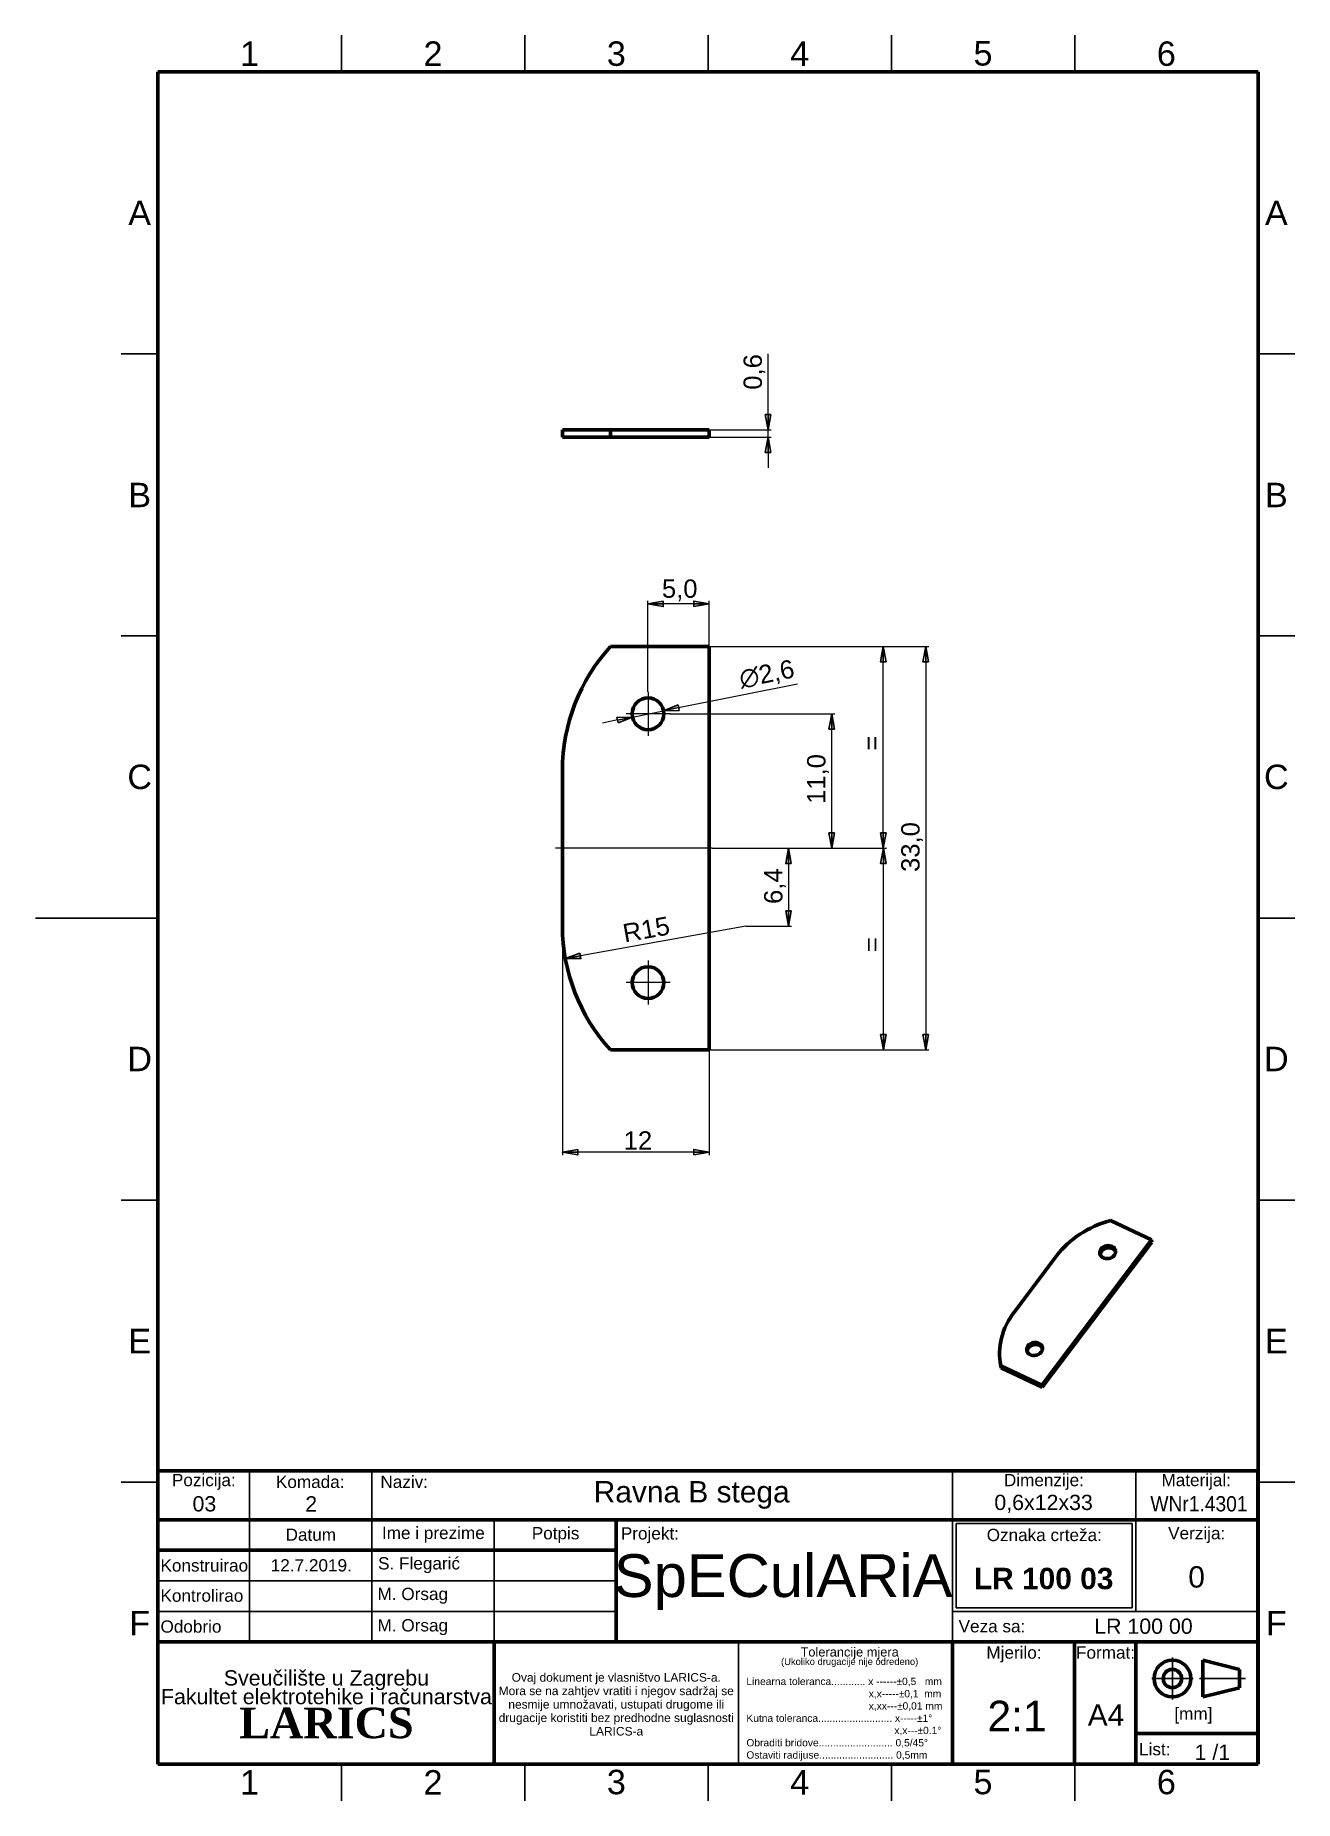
# Model space of a CAD drawing. Header units: millimetres. Extents: x 0 to 103, y 2 to 146.
import ezdxf
from ezdxf.enums import TextEntityAlignment as Align

# ---------------------------------------------------------------- set-up
doc = ezdxf.new("R2010")
doc.units = ezdxf.units.MM
doc.header["$LTSCALE"] = 0.5
doc.linetypes.add('CHAIN', pattern=[0.3543, 0.2362, -0.0295, 0.0591, -0.0295])
for name, color, linetype, lineweight in [('Center Mark(INTECO)', 7, 'CHAIN', 18), ('Centerline(INTECO)', 7, 'CHAIN', 18), ('Dimensions(INTECO)', 7, 'Continuous', 25), ('Sketch Geometry(INTECO)', 7, 'Continuous', 50), ('Symbols(INTECO)', 7, 'Continuous', 18)]:
    doc.layers.add(name, color=color, linetype=linetype, lineweight=lineweight)
doc.layers.add('Visible Edges(INTECO)', color=7, linetype='Continuous', lineweight=50, true_color=0x262659)
doc.styles.add('Current-ISO-INTECO', font='arial.ttf')
doc.styles.add('Current-ISO-INTECODimensionsText', font='arial.ttf')
doc.styles.add('Text Style101', font='arial.ttf')
doc.styles.add('Text Style102', font='arialbd.ttf')
doc.styles.add('Text Style108', font='arial.ttf', dxfattribs={"width": 0.9})
doc.styles.add('Text Style40', font='arial.ttf')
doc.styles.add('Text Style77', font='arial.ttf')
doc.styles.add('Text Style81', font='arial.ttf')
doc.dimstyles.new('ISO - INTECO', dxfattribs={"dimscale": 0.5, "dimtxt": 3, "dimasz": 2.5, "dimexe": 0.5, "dimexo": 0, "dimgap": 0.4, "dimtad": 1, "dimrnd": 1e-08, "dimzin": 0, "dimtxsty": 'Current-ISO-INTECODimensionsText', "dimblk": 'Filled-3', "dimcen": 0.09, "dimdle": 7, "dimclrd": 7, "dimclre": 7, "dimclrt": 7, "dimadec": 1, "dimazin": 0, "dimtfac": 0.666667, "dimtmove": 0, "dimatfit": 3, "dimfxl": 1, "dimtolj": 1, "dimlwd": 15, "dimlwe": 15, "dimarcsym": 0})

# ---------------------------------------------------------------- blocks, each defined once
blk = doc.blocks.new('Borders INTECO Okvir')
at = {"layer": 'Sketch Geometry(INTECO)', "lineweight": 25}
for p, q in [((50, 293), (50, 287)), ((80, 293), (80, 287)), ((110, 293), (110, 287)), ((140, 293), (140, 287)), ((170, 293), (170, 287)), ((14, 240.83), (20, 240.83)), ((206, 240.83), (200, 240.83)), ((14, 194.67), (20, 194.67)), ((206, 194.67), (200, 194.67)), ((17, 148.5), (-0.07, 148.5)), ((14, 148.5), (20, 148.5)), ((206, 148.5), (200, 148.5)), ((14, 102.33), (20, 102.33)), ((206, 102.33), (200, 102.33)), ((14, 56.17), (20, 56.17)), ((206, 56.17), (200, 56.17)), ((50, 4), (50, 10)), ((80, 4), (80, 10)), ((110, 4), (110, 10)), ((140, 4), (140, 10)), ((170, 4), (170, 10))]:
    blk.add_line(p, q, dxfattribs=at)
at = {"layer": 'Sketch Geometry(INTECO)'}
for p, q in [((200, 287), (20, 287)), ((20, 287), (20, 10)), ((200, 10), (200, 287)), ((20, 10), (200, 10))]:
    blk.add_line(p, q, dxfattribs=at)
at = {"layer": 'Symbols(INTECO)', "color": 7, "char_height": 4, "style": 'Current-ISO-INTECO'}
for s, insert, attachment_point in [('\\fArial|b0|i0;\\H4.0000;1', (35, 292), 2), ('\\fArial|b0|i0;\\H4.0000;2', (65, 292), 2), ('\\fArial|b0|i0;\\H4.0000;3', (95, 292), 2), ('\\fArial|b0|i0;\\H4.0000;4', (125, 292), 2), ('\\fArial|b0|i0;\\H4.0000;5', (155, 292.05), 2), ('\\fArial|b0|i0;\\H4.0000;6', (185, 292), 2), ('\\fArial|b0|i0;\\H4.0000;A', (17, 263.92), 5), ('\\fArial|b0|i0;\\H4.0000;A', (203, 263.92), 5), ('\\fArial|b0|i0;\\H4.0000;B', (17, 217.75), 5), ('\\fArial|b0|i0;\\H4.0000;B', (203, 217.75), 5), ('\\fArial|b0|i0;\\H4.0000;C', (17, 171.58), 5), ('\\fArial|b0|i0;\\H4.0000;C', (203, 171.58), 5), ('\\fArial|b0|i0;\\H4.0000;D', (17, 125.42), 5), ('\\fArial|b0|i0;\\H4.0000;D', (203, 125.42), 5), ('\\fArial|b0|i0;\\H4.0000;E', (17, 79.25), 5), ('\\fArial|b0|i0;\\H4.0000;E', (203, 79.25), 5), ('\\fArial|b0|i0;\\H4.0000;F', (17, 33.08), 5), ('\\fArial|b0|i0;\\H4.0000;F', (203, 33.08), 5), ('\\fArial|b0|i0;\\H4.0000;1', (35, 5), 8), ('\\fArial|b0|i0;\\H4.0000;2', (65, 5), 8), ('\\fArial|b0|i0;\\H4.0000;3', (95, 5), 8), ('\\fArial|b0|i0;\\H4.0000;4', (125, 5), 8), ('\\fArial|b0|i0;\\H4.0000;5', (155, 5), 8), ('\\fArial|b0|i0;\\H4.0000;6', (185, 5), 8)]:
    blk.add_mtext(s, dxfattribs=dict(at, insert=insert, attachment_point=attachment_point))
blk = doc.blocks.new('Title Blocks LARICS Radionicka')
at = {"layer": 'Sketch Geometry(INTECO)'}
for p, q in [((9.74, 57.81), (9.74, 67.81)), ((9.74, 67.81), (24.74, 67.81)), ((24.74, 67.81), (44.74, 67.81)), ((44.74, 67.81), (139.74, 67.81)), ((139.74, 67.81), (169.74, 67.81)), ((169.74, 67.81), (189.74, 67.81)), ((189.74, 67.81), (189.74, 59.81)), ((9.74, 59.81), (9.74, 54.81)), ((24.74, 59.81), (9.74, 59.81)), ((44.74, 59.81), (24.74, 59.81)), ((64.74, 59.81), (44.74, 59.81)), ((64.74, 59.81), (84.74, 59.81)), ((84.74, 39.81), (84.74, 59.81)), ((84.74, 59.81), (139.74, 59.81)), ((139.74, 59.81), (189.74, 59.81)), ((189.74, 59.81), (189.74, 39.81)), ((9.74, 54.81), (9.74, 49.81)), ((24.74, 54.81), (9.74, 54.81)), ((44.74, 54.81), (24.74, 54.81)), ((64.74, 54.81), (44.74, 54.81)), ((64.74, 54.81), (84.74, 54.81)), ((9.74, 49.81), (9.74, 44.81)), ((9.74, 44.81), (9.74, 39.81)), ((84.74, 44.81), (84.74, 39.81)), ((64.74, 39.81), (9.74, 39.81)), ((9.74, 39.81), (9.74, 19.81)), ((64.74, 19.81), (64.74, 39.81)), ((139.74, 39.81), (64.74, 39.81)), ((64.74, 39.81), (64.74, 19.81)), ((139.74, 39.81), (84.74, 39.81)), ((139.74, 19.81), (139.74, 39.81)), ((159.74, 39.81), (139.74, 39.81)), ((139.74, 39.81), (139.74, 19.81)), ((189.74, 39.81), (139.74, 39.81)), ((159.74, 19.81), (159.74, 39.81)), ((169.74, 39.81), (159.74, 39.81)), ((159.74, 39.81), (159.74, 19.81)), ((169.74, 19.81), (169.74, 39.81)), ((189.74, 39.81), (169.74, 39.81)), ((169.74, 39.81), (169.74, 19.81)), ((189.74, 19.81), (189.74, 39.81)), ((180.74, 36.81), (180.74, 30.81)), ((180.74, 36.81), (186.74, 35.31)), ((186.74, 35.31), (186.74, 32.31)), ((180.74, 30.81), (186.74, 32.31)), ((169.74, 24.81), (189.74, 24.81)), ((9.74, 19.81), (64.74, 19.81)), ((64.74, 19.81), (139.74, 19.81)), ((139.74, 19.81), (159.74, 19.81)), ((159.74, 19.81), (169.74, 19.81)), ((169.74, 19.81), (189.74, 19.81))]:
    blk.add_line(p, q, dxfattribs=at)
at = {"layer": 'Sketch Geometry(INTECO)', "lineweight": 25}
for p, q in [((24.74, 67.81), (24.74, 57.8)), ((44.74, 67.81), (44.74, 57.8)), ((139.74, 67.81), (139.74, 59.81)), ((169.74, 67.81), (169.74, 59.81)), ((24.74, 59.81), (24.74, 54.81)), ((44.74, 54.81), (44.74, 59.81)), ((64.74, 54.81), (64.74, 59.81)), ((139.74, 59.81), (139.74, 39.81)), ((139.74, 39.81), (139.74, 59.81)), ((169.14, 59.21), (140.34, 59.21)), ((140.34, 59.21), (140.34, 45.41)), ((169.14, 45.41), (169.14, 59.21)), ((169.74, 44.81), (169.74, 59.81)), ((24.74, 54.81), (24.74, 49.81)), ((44.74, 49.81), (44.74, 54.81)), ((64.74, 49.81), (64.74, 54.81)), ((24.74, 49.81), (9.74, 49.81)), ((24.74, 49.81), (24.74, 44.81)), ((44.74, 49.81), (24.74, 49.81)), ((44.74, 44.81), (44.74, 49.81)), ((64.74, 49.81), (44.74, 49.81)), ((64.74, 44.81), (64.74, 49.81)), ((64.74, 49.81), (84.74, 49.81)), ((24.74, 44.81), (9.74, 44.81)), ((44.74, 44.81), (24.74, 44.81)), ((24.74, 44.81), (24.74, 39.81)), ((44.74, 39.81), (44.74, 44.81)), ((64.74, 44.81), (44.74, 44.81)), ((44.74, 44.81), (44.74, 39.81)), ((64.74, 39.81), (64.74, 44.81)), ((64.74, 44.81), (84.74, 44.81)), ((139.74, 44.81), (189.74, 44.81)), ((140.34, 45.41), (169.14, 45.41)), ((104.74, 19.81), (104.74, 39.81))]:
    blk.add_line(p, q, dxfattribs=at)
at = {"layer": 'Sketch Geometry(INTECO)', "linetype": 'Continuous', "lineweight": 25}
for p, q in [((175.74, 30.4), (175.74, 37.25)), ((172.36, 33.81), (179.15, 33.81)), ((180.18, 33.81), (187.72, 33.81))]:
    blk.add_line(p, q, dxfattribs=at)
at = {"layer": 'Sketch Geometry(INTECO)'}
for radius in [3, 1.5]:
    blk.add_circle((175.74, 33.81), radius, dxfattribs=at)
at = {"layer": 'Symbols(INTECO)', "color": 7, "style": 'Current-ISO-INTECO'}
for s, insert, char_height, width, attachment_point in [('Pozicija:', (17.24, 66), 2.007, 15.1495, 5), ('Komada:', (34.65, 66), 2.007, 19.3631, 5), ('Dimenzije:', (154.71, 66), 2.007, 28.4296, 5), ('Materijal:', (179.63, 66), 2.007, 18.4679, 5), ('Datum', (34.75, 57.35), 2.007, 20.0481, 5), ('Ime i prezime', (54.8, 57.35), 2.0066, 20.0481, 5), ('Potpis', (74.8, 57.3), 2.007, 20.1445, 5), ('Projekt:', (85.48, 57.27), 2.007, 16.0912, 4), ('Oznaka crteža:', (154.77, 57.3), 2.0066, 29.9734, 5), ('Verzija:', (179.71, 57.3), 2.007, 19.8632, 5), ('Konstruirao', (10.15, 52.31), 2.0066, 14.8433, 4), ('Kontrolirao', (10.15, 47.37), 2.0066, 14.8433, 4), ('Odobrio', (10.15, 42.31), 2.007, 14.8433, 4), ('Veza sa:', (140.75, 42.36), 2.007, 16.7091, 4), ('Mjerilo:', (149.81, 39.07), 2.007, 19.68, 2), ('Format:', (164.79, 39.07), 2.007, 9.8587, 2), ('[mm]', (176.05, 29.06), 2.007, 6.2278, 1), ('List:', (170.28, 22.23), 2.007, 5.4215, 4)]:
    blk.add_mtext(s, dxfattribs=dict(at, insert=insert, char_height=char_height, width=width, attachment_point=attachment_point))
at = {"layer": 'Symbols(INTECO)', "color": 7, "insert": (50.03, 66), "char_height": 2.007, "attachment_point": 5, "style": 'Current-ISO-INTECO'}
blk.add_mtext('Naziv:', dxfattribs=at)
at = {"layer": 'Symbols(INTECO)', "color": 7, "style": 'Current-ISO-INTECO'}
for s, insert, char_height, width, attachment_point, line_spacing_factor in [('{\\H0.74753x;Tolerancije mjera\\P\\H0.73333x;(Ukoliko drugacije nije odredeno)\\H1.4403x; }', (122.92, 37.31), 2.0066, 44.5938, 5, 0.706078), ('{\\H1.24589x;Sveučilište u Zagrebu\\PFakultet elektrotehike i računarstva\\H1.40478x; \\H0.71186x;\\P\\fGeorgia|b1|i0|c0|p18;\\H2x;LARICS\\H1.21393x; }', (37.3, 29.57), 2.0066, 69.724, 5, 0.733889), ('\\fArial|b0|i0;\\H1.4000;Ovaj dokument je vlasništvo LARICS-a.\\PMora se na zahtjev vratiti i njegov sadržaj se nesmije umnožavati, ustupati drugome ili drugacije koristiti bez predhodne suglasnosti LARICS-a', (84.73, 29.58), 1.4, 40.0328, 5, 0.944221), ('\\fArial|b0|i0;\\H1.2000;Linearna toleranca............ x ------\\fAIGDT|b0|i0;\\H1.2000;`\\fArial|b0|i0;\\H1.2000;0,5   mm\\P                                           x,x-----\\fAIGDT|b0|i0;\\H1.2000;`\\fArial|b0|i0;\\H1.2000;0,1  mm\\P                                           x,xx---\\fAIGDT|b0|i0;\\H1.2000;`\\fArial|b0|i0;\\H1.2000;0,01 mm\\PKutna toleranca.......................... x-----\\fAIGDT|b0|i0;\\H1.2000;`\\fArial|b0|i0;\\H1.2000;1\\fAIGDT|b0|i0;\\H1.2000;~\\P\\fArial|b0|i0;\\H1.2000;                                                    x,x---\\fAIGDT|b0|i0;\\H1.2000;`\\fArial|b0|i0;\\H1.2000;0.1\\fAIGDT|b0|i0;\\H1.2000;~\\P\\fArial|b0|i0;\\H1.2000;Obraditi bridove.......................... 0,5/45\\fAIGDT|b0|i0;\\H1.2000;~\\P\\fArial|b0|i0;\\H1.2000;Ostaviti radijuse.......................... 0,5mm', (106.02, 27.14), 1.2, 32.6482, 4, 1.0033), ('\\fArial|b0|i0;\\H2.5000;1 /1 ', (182.27, 21.73), 2.5, 16.21, 5, 0.708166)]:
    blk.add_mtext(s, dxfattribs=dict(at, insert=insert, char_height=char_height, width=width, attachment_point=attachment_point, line_spacing_factor=line_spacing_factor))
at = {"layer": 'Symbols(INTECO)', "color": 7}
for tag, p, height, style in [('Pozicija_001', (15.39, 61.17), 2.5, 'Text Style77'), ('Komada_001', (33.84, 61.15), 2.5, 'Text Style77'), ('TITLE_001', (81.04, 62.64), 3.5, 'Text Style40'), ('Gabariti_001', (146.6, 61.4), 2.5, 'Text Style77'), ('CREATION_DATE_001', (28.19, 51.34), 2.01, 'Current-ISO-INTECO'), ('AUTHOR_001', (45.75, 51.67), 2.01, 'Current-ISO-INTECO'), ('PROJECT_001', (84.32, 47.16), 7, 'Text Style101'), ('REVISION_NUMBER_001', (178.33, 48.7), 3.5, 'Text Style40'), ('PART_NUMBER_001', (143.25, 48.44), 3.5, 'Text Style102'), ('CHECKED_BY_001', (45.66, 46.66), 2.01, 'Current-ISO-INTECO'), ('ENG_APPROVED_BY_001', (45.66, 41.52), 2.01, 'Current-ISO-INTECO'), ('Veza_sa_001', (162.94, 41.13), 2.5, 'Text Style77'), ('<Mjerilo>_001', (145.47, 25.18), 5, 'Text Style81'), ('Sheet_Size_001', (161.88, 26.08), 3.5, 'Text Style40')]:
    blk.add_attdef(tag, p, '', height=height, dxfattribs=dict(at, style=style))
at = {"layer": 'Symbols(INTECO)', "color": 7, "style": 'Text Style108', "width": 0.9}
blk.add_attdef('MATERIAL_001', (172.13, 61.17), '', height=2.5, dxfattribs=at)
at = {"layer": 'Symbols(INTECO)', "color": 7, "style": 'Current-ISO-INTECO'}
for tag, p in [('CHECKED_DATE', (34.71, 47.3)), ('ENG_APPROVAL_DATE', (34.77, 42.34))]:
    blk.add_attdef(tag, text='', height=2.01, dxfattribs=at).set_placement(p, align=Align.MIDDLE_CENTER)
blk = doc.blocks.new('Filled-3')
at = {"color": 0}
for p, q in [((0, 0), (-1, 0.18)), ((-1, 0.18), (-1, -0.18)), ((-1, 0), (0, 0)), ((-1, -0.18), (0, 0))]:
    blk.add_line(p, q, dxfattribs=at)
at = {"color": 0, "flags": 128}
blk.add_lwpolyline([(-1, -0.18), (0, 0), (-1, 0.18), (-1, -0.18)], dxfattribs=at)
at = {"color": 0}
blk.add_solid([(-1, -0.18), (0, 0), (-1, 0.18), (-1, -0.18)], dxfattribs=at)
blk = doc.blocks.new('*D25')
at = {"layer": 'Defpoints', "color": 0, "linetype": 'Continuous', "transparency": 16777216}
for p in [(51.89, 90.96), (65.12, 90.96), (55.34, 79.96)]:
    blk.add_point(p, dxfattribs=at)
at = {"layer": 'Dimensions(INTECO)', "color": 7, "linetype": 'Continuous', "lineweight": 15, "transparency": 16777216}
for p, q in [((51.89, 90.96), (65.37, 90.96)), ((65.12, 81.21), (65.12, 89.71)), ((55.34, 79.96), (65.37, 79.96))]:
    blk.add_line(p, q, dxfattribs=at)
at = {"layer": 'Dimensions(INTECO)', "color": 7, "linetype": 'Continuous', "lineweight": 15, "transparency": 16777216, "xscale": 1.25, "yscale": 1.25, "zscale": 1.25}
for p, rotation in [((65.12, 90.96), 90), ((65.12, 79.96), 270)]:
    blk.add_blockref('Filled-3', p, dxfattribs=dict(at, rotation=rotation))
at = {"layer": 'Dimensions(INTECO)', "color": 7, "linetype": 'Continuous', "lineweight": 18, "transparency": 16777216, "insert": (63.11, 83.59), "char_height": 1.5, "attachment_point": 1, "rotation": 90, "style": 'Current-ISO-INTECODimensionsText'}
blk.add_mtext('\\A1;11,0', dxfattribs=at)
blk = doc.blocks.new('*D26')
at = {"layer": 'Defpoints', "color": 0, "linetype": 'Continuous', "transparency": 16777216}
for p in [(50.09, 99.96), (55.09, 96.46), (50.09, 92.76)]:
    blk.add_point(p, dxfattribs=at)
at = {"layer": 'Dimensions(INTECO)', "color": 7, "linetype": 'Continuous', "lineweight": 15, "transparency": 16777216}
for p, q in [((50.09, 92.76), (50.09, 100.21)), ((53.84, 99.96), (51.34, 99.96)), ((55.09, 96.46), (55.09, 100.21))]:
    blk.add_line(p, q, dxfattribs=at)
at = {"layer": 'Dimensions(INTECO)', "color": 7, "linetype": 'Continuous', "lineweight": 15, "transparency": 16777216, "xscale": 1.25, "yscale": 1.25, "zscale": 1.25, "rotation": 180}
blk.add_blockref('Filled-3', (50.09, 99.96), dxfattribs=at)
at = {"layer": 'Dimensions(INTECO)', "color": 7, "linetype": 'Continuous', "lineweight": 15, "transparency": 16777216, "xscale": 1.25, "yscale": 1.25, "zscale": 1.25}
blk.add_blockref('Filled-3', (55.09, 99.96), dxfattribs=at)
at = {"layer": 'Dimensions(INTECO)', "color": 7, "linetype": 'Continuous', "lineweight": 18, "transparency": 16777216, "insert": (51.23, 101.96), "char_height": 1.5, "attachment_point": 1, "style": 'Current-ISO-INTECODimensionsText'}
blk.add_mtext('\\A1;5,0', dxfattribs=at)
blk = doc.blocks.new('*D27')
at = {"layer": 'Defpoints', "color": 0, "linetype": 'Continuous', "transparency": 16777216}
for p in [(43.09, 73.58), (55.09, 63.46), (43.09, 55.08)]:
    blk.add_point(p, dxfattribs=at)
at = {"layer": 'Dimensions(INTECO)', "color": 7, "linetype": 'Continuous', "lineweight": 15, "transparency": 16777216}
for p, q in [((43.09, 73.58), (43.09, 54.83)), ((55.09, 63.46), (55.09, 54.83)), ((53.84, 55.08), (44.34, 55.08))]:
    blk.add_line(p, q, dxfattribs=at)
at = {"layer": 'Dimensions(INTECO)', "color": 7, "linetype": 'Continuous', "lineweight": 15, "transparency": 16777216, "xscale": 1.25, "yscale": 1.25, "zscale": 1.25, "rotation": 180}
blk.add_blockref('Filled-3', (43.09, 55.08), dxfattribs=at)
at = {"layer": 'Dimensions(INTECO)', "color": 7, "linetype": 'Continuous', "lineweight": 15, "transparency": 16777216, "xscale": 1.25, "yscale": 1.25, "zscale": 1.25}
blk.add_blockref('Filled-3', (55.09, 55.08), dxfattribs=at)
at = {"layer": 'Dimensions(INTECO)', "color": 7, "linetype": 'Continuous', "lineweight": 18, "transparency": 16777216, "insert": (48.1, 56.79), "char_height": 1.5, "attachment_point": 1, "style": 'Current-ISO-INTECODimensionsText'}
blk.add_mtext('\\A1;12', dxfattribs=at)
blk = doc.blocks.new('*D28')
at = {"layer": 'Defpoints', "color": 0, "linetype": 'Continuous', "transparency": 16777216}
for p in [(55.34, 79.96), (69.35, 79.96), (55.09, 63.46)]:
    blk.add_point(p, dxfattribs=at)
at = {"layer": 'Dimensions(INTECO)', "color": 7, "linetype": 'Continuous', "lineweight": 15, "transparency": 16777216}
for p, q in [((55.34, 79.96), (69.6, 79.96)), ((69.35, 64.71), (69.35, 78.71)), ((55.09, 63.46), (69.6, 63.46))]:
    blk.add_line(p, q, dxfattribs=at)
at = {"layer": 'Dimensions(INTECO)', "color": 7, "linetype": 'Continuous', "lineweight": 15, "transparency": 16777216, "xscale": 1.25, "yscale": 1.25, "zscale": 1.25}
for p, rotation in [((69.35, 79.96), 90), ((69.35, 63.46), 270)]:
    blk.add_blockref('Filled-3', p, dxfattribs=dict(at, rotation=rotation))
at = {"layer": 'Dimensions(INTECO)', "color": 7, "linetype": 'Continuous', "lineweight": 18, "transparency": 16777216, "insert": (67.65, 70.87), "char_height": 1.5, "attachment_point": 1, "rotation": 90, "style": 'Current-ISO-INTECODimensionsText'}
blk.add_mtext('\\A1; \\fArial|b0|i0;\\H1.5000;=', dxfattribs=at)
blk = doc.blocks.new('*D29')
at = {"layer": 'Defpoints', "color": 0, "linetype": 'Continuous', "transparency": 16777216}
for p in [(55.09, 96.46), (69.34, 96.46), (55.34, 79.96)]:
    blk.add_point(p, dxfattribs=at)
at = {"layer": 'Dimensions(INTECO)', "color": 7, "linetype": 'Continuous', "lineweight": 15, "transparency": 16777216}
for p, q in [((55.09, 96.46), (69.59, 96.46)), ((69.34, 81.21), (69.34, 95.21)), ((55.34, 79.96), (69.59, 79.96))]:
    blk.add_line(p, q, dxfattribs=at)
at = {"layer": 'Dimensions(INTECO)', "color": 7, "linetype": 'Continuous', "lineweight": 15, "transparency": 16777216, "xscale": 1.25, "yscale": 1.25, "zscale": 1.25}
for p, rotation in [((69.34, 96.46), 90), ((69.34, 79.96), 270)]:
    blk.add_blockref('Filled-3', p, dxfattribs=dict(at, rotation=rotation))
at = {"layer": 'Dimensions(INTECO)', "color": 7, "linetype": 'Continuous', "lineweight": 18, "transparency": 16777216, "insert": (67.64, 87.37), "char_height": 1.5, "attachment_point": 1, "rotation": 90, "style": 'Current-ISO-INTECODimensionsText'}
blk.add_mtext('\\A1; \\fArial|b0|i0;\\H1.5000;=', dxfattribs=at)
blk = doc.blocks.new('*D30')
at = {"layer": 'Defpoints', "color": 0, "linetype": 'Continuous', "transparency": 16777216}
for p in [(55.09, 96.46), (55.09, 63.46), (72.81, 63.46)]:
    blk.add_point(p, dxfattribs=at)
at = {"layer": 'Dimensions(INTECO)', "color": 7, "linetype": 'Continuous', "lineweight": 15, "transparency": 16777216}
for p, q in [((55.09, 96.46), (73.06, 96.46)), ((72.81, 95.21), (72.81, 64.71)), ((55.09, 63.46), (73.06, 63.46))]:
    blk.add_line(p, q, dxfattribs=at)
at = {"layer": 'Dimensions(INTECO)', "color": 7, "linetype": 'Continuous', "lineweight": 15, "transparency": 16777216, "xscale": 1.25, "yscale": 1.25, "zscale": 1.25}
for p, rotation in [((72.81, 96.46), 90), ((72.81, 63.46), 270)]:
    blk.add_blockref('Filled-3', p, dxfattribs=dict(at, rotation=rotation))
at = {"layer": 'Dimensions(INTECO)', "color": 7, "linetype": 'Continuous', "lineweight": 18, "transparency": 16777216, "insert": (70.81, 78.02), "char_height": 1.5, "attachment_point": 1, "rotation": 90, "style": 'Current-ISO-INTECODimensionsText'}
blk.add_mtext('\\A1;33,0', dxfattribs=at)
blk = doc.blocks.new('*D31')
at = {"layer": 'Defpoints', "color": 0, "linetype": 'Continuous', "transparency": 16777216}
for p in [(58.09, 73.58), (43.33, 70.93)]:
    blk.add_point(p, dxfattribs=at)
at = {"layer": 'Dimensions(INTECO)', "color": 7, "linetype": 'Continuous', "lineweight": 15, "transparency": 16777216}
blk.add_line((58.09, 73.58), (44.56, 71.15), dxfattribs=at)
at = {"layer": 'Dimensions(INTECO)', "color": 7, "linetype": 'Continuous', "lineweight": 15, "transparency": 16777216, "xscale": 1.25, "yscale": 1.25, "zscale": 1.25, "rotation": 190.1807260661099}
blk.add_blockref('Filled-3', (43.33, 70.93), dxfattribs=at)
at = {"layer": 'Dimensions(INTECO)', "color": 7, "linetype": 'Continuous', "lineweight": 18, "transparency": 16777216, "insert": (47.92, 73.72), "char_height": 1.5, "attachment_point": 1, "rotation": 10.1807, "style": 'Current-ISO-INTECODimensionsText'}
blk.add_mtext('\\A1;R15', dxfattribs=at)
blk = doc.blocks.new('*D32')
at = {"layer": 'Defpoints', "color": 0, "linetype": 'Continuous', "transparency": 16777216}
for p in [(55.34, 79.96), (58.09, 73.58), (61.59, 73.58)]:
    blk.add_point(p, dxfattribs=at)
at = {"layer": 'Dimensions(INTECO)', "color": 7, "linetype": 'Continuous', "lineweight": 15, "transparency": 16777216}
for p, q in [((55.34, 79.96), (61.84, 79.96)), ((61.59, 78.71), (61.59, 74.83)), ((58.09, 73.58), (61.84, 73.58))]:
    blk.add_line(p, q, dxfattribs=at)
at = {"layer": 'Dimensions(INTECO)', "color": 7, "linetype": 'Continuous', "lineweight": 15, "transparency": 16777216, "xscale": 1.25, "yscale": 1.25, "zscale": 1.25}
for p, rotation in [((61.59, 79.96), 90), ((61.59, 73.58), 270)]:
    blk.add_blockref('Filled-3', p, dxfattribs=dict(at, rotation=rotation))
at = {"layer": 'Dimensions(INTECO)', "color": 7, "linetype": 'Continuous', "lineweight": 18, "transparency": 16777216, "insert": (59.59, 75.4), "char_height": 1.5, "attachment_point": 1, "rotation": 90, "style": 'Current-ISO-INTECODimensionsText'}
blk.add_mtext('\\A1;6,4', dxfattribs=at)
blk = doc.blocks.new('*D33')
at = {"layer": 'Defpoints', "color": 0, "linetype": 'Continuous', "transparency": 16777216}
for p in [(51.37, 91.22), (48.82, 90.7)]:
    blk.add_point(p, dxfattribs=at)
at = {"layer": 'Dimensions(INTECO)', "color": 7, "linetype": 'Continuous', "lineweight": 15, "transparency": 16777216}
for p, q in [((52.59, 91.47), (62.31, 93.43)), ((48.82, 90.7), (51.37, 91.22)), ((47.59, 90.46), (46.37, 90.21))]:
    blk.add_line(p, q, dxfattribs=at)
at = {"layer": 'Dimensions(INTECO)', "color": 7, "linetype": 'Continuous', "lineweight": 15, "transparency": 16777216, "xscale": 1.25, "yscale": 1.25, "zscale": 1.25}
for p, rotation in [((51.37, 91.22), 191.4086751538708), ((48.82, 90.7), 11.40867515387081)]:
    blk.add_blockref('Filled-3', p, dxfattribs=dict(at, rotation=rotation))
at = {"layer": 'Dimensions(INTECO)', "color": 7, "linetype": 'Continuous', "lineweight": 18, "transparency": 16777216, "insert": (57.43, 94.54), "char_height": 1.5, "attachment_point": 1, "rotation": 11.4087, "style": 'Current-ISO-INTECODimensionsText'}
blk.add_mtext('\\A1;∅2,6', dxfattribs=at)
blk = doc.blocks.new('*D34')
at = {"layer": 'Defpoints', "color": 0, "linetype": 'Continuous', "transparency": 16777216}
for p in [(55.09, 114.21), (59.91, 114.21), (55.09, 113.61)]:
    blk.add_point(p, dxfattribs=at)
at = {"layer": 'Dimensions(INTECO)', "color": 7, "linetype": 'Continuous', "lineweight": 15, "transparency": 16777216}
for p, q in [((59.91, 115.46), (59.91, 120.42)), ((55.09, 114.21), (60.16, 114.21)), ((59.91, 113.61), (59.91, 114.21)), ((55.09, 113.61), (60.16, 113.61)), ((59.91, 112.36), (59.91, 111.11))]:
    blk.add_line(p, q, dxfattribs=at)
at = {"layer": 'Dimensions(INTECO)', "color": 7, "linetype": 'Continuous', "lineweight": 15, "transparency": 16777216, "xscale": 1.25, "yscale": 1.25, "zscale": 1.25}
for p, rotation in [((59.91, 114.21), 270), ((59.91, 113.61), 90)]:
    blk.add_blockref('Filled-3', p, dxfattribs=dict(at, rotation=rotation))
at = {"layer": 'Dimensions(INTECO)', "color": 7, "linetype": 'Continuous', "lineweight": 18, "transparency": 16777216, "insert": (57.91, 117.49), "char_height": 1.5, "attachment_point": 1, "rotation": 90, "style": 'Current-ISO-INTECODimensionsText'}
blk.add_mtext('\\A1;0,6', dxfattribs=at)

msp = doc.modelspace()

# ---------------------------------------------------------------- linework, layer by layer
at = {"layer": 'Center Mark(INTECO)', "linetype": 'Continuous'}
for p, q in [((50.092, 92.762), (50.092, 89.162)), ((51.892, 90.962), (48.292, 90.962)), ((50.092, 70.762), (50.092, 67.162)), ((51.892, 68.962), (48.292, 68.962))]:
    msp.add_line(p, q, dxfattribs=at)
at = {"layer": 'Centerline(INTECO)', "linetype": 'Continuous'}
msp.add_line((55.342, 79.962), (42.529, 79.962), dxfattribs=at)
at = {"layer": 'Visible Edges(INTECO)'}
for p, q in [((47.019, 114.213), (43.092, 114.213)), ((43.092, 114.213), (43.092, 113.613)), ((47.019, 113.613), (47.019, 114.213)), ((47.019, 114.213), (55.092, 114.213)), ((55.092, 114.213), (55.092, 113.613)), ((43.092, 113.613), (47.019, 113.613)), ((55.092, 113.613), (47.019, 113.613)), ((55.092, 96.462), (47.019, 96.462)), ((55.092, 63.462), (55.092, 96.462)), ((43.092, 86.343), (43.092, 73.58)), ((47.019, 63.462), (55.092, 63.462)), ((91.276, 47.899), (87.919, 49.486)), ((82.308, 36.016), (91.276, 47.899)), ((82.342, 35.844), (91.31, 47.727)), ((91.31, 47.727), (91.276, 47.899)), ((83.536, 46.614), (80.067, 42.018)), ((78.947, 37.619), (78.981, 37.448)), ((78.984, 37.431), (78.951, 37.603)), ((78.951, 37.603), (82.308, 36.016)), ((82.342, 35.844), (78.984, 37.431)), ((82.308, 36.016), (82.342, 35.844))]:
    msp.add_line(p, q, dxfattribs=at)
for centre in [(50.092, 90.962), (50.092, 68.962)]:
    msp.add_circle(centre, 1.3, dxfattribs=at)
for centre, start, end in [((58.092, 86.343), 137.57793, 180), ((58.092, 73.58), 180, 222.42207)]:
    msp.add_arc(centre, 15, start, end, dxfattribs=at)
for centre, major_axis, start_param, end_param in [((89.774, 43.665), (-7.358, -1.45), 4.8051278, 5.5455326), ((87.736, 46.73), (0.638, 0.126), 0.1661865, 2.9754061), ((86.306, 39.07), (-7.358, -1.45), 5.5455326, 6.2859374), ((81.757, 38.808), (0.638, 0.126), 0.1661865, 2.9754061), ((86.34, 38.898), (-7.358, -1.45), 0, 0.0027521)]:
    msp.add_ellipse(centre, major_axis=major_axis, ratio=0.8127537, start_param=start_param, end_param=end_param, dxfattribs=at)
for centre in [(87.702, 46.901), (81.723, 38.979)]:
    msp.add_ellipse(centre, major_axis=(0.638, 0.126), ratio=0.8127537, dxfattribs=at)

# ---------------------------------------------------------------- block references
at = {"xscale": 0.5, "yscale": 0.5, "zscale": 0.5}
msp.add_blockref('Borders INTECO Okvir', (0, 0), dxfattribs=at)
msp.add_blockref('Title Blocks LARICS Radionicka', (5.129, -4.907), dxfattribs=at).add_auto_attribs({'Sheet_Size_001': 'A4', '<Mjerilo>_001': '2:1', 'CREATION_DATE_001': '12.7.2019.', 'AUTHOR_001': 'S. Flegarić', 'CHECKED_BY_001': 'M. Orsag', 'ENG_APPROVED_BY_001': 'M. Orsag', 'PROJECT_001': 'SpECulARiA', 'PART_NUMBER_001': 'LR 100 03', 'REVISION_NUMBER_001': '0', 'Veza_sa_001': 'LR 100 00', 'TITLE_001': 'Ravna B stega', 'MATERIAL_001': 'WNr1.4301', 'Pozicija_001': '03', 'Komada_001': '2', 'Gabariti_001': '0,6x12x33'})

# ---------------------------------------------------------------- dimensions: what is measured, and where the dimension line sits
at = {"layer": 'Dimensions(INTECO)', "color": 7, "linetype": 'Continuous', "lineweight": 18}
for base, p1, p2, override, picture, middle in [((59.911, 114.213), (55.092, 113.613), (55.092, 114.213), {"dimgap": 0.4, "dimdec": 1, "dimtol": 0, "dimlim": 0, "dimtp": 0, "dimtm": 0, "dimtdec": 1, "dimtofl": 1, "dimatfit": 1}, '*D34', (59.911, 118.859)), ((72.812, 63.462), (55.092, 96.462), (55.092, 63.462), {"dimgap": 0.4, "dimdec": 1, "dimtol": 0, "dimlim": 0, "dimtp": 0, "dimtm": 0, "dimtdec": 1, "dimtofl": 0, "dimatfit": 1}, '*D30', (72.812, 79.962)), ((65.116, 90.962), (55.342, 79.962), (51.892, 90.962), {"dimgap": 0.4, "dimdec": 1, "dimtol": 0, "dimlim": 0, "dimtp": 0, "dimtm": 0, "dimtdec": 1, "dimtofl": 0, "dimatfit": 1}, '*D25', (65.116, 85.462)), ((61.592, 73.58), (55.342, 79.962), (58.092, 73.58), {"dimgap": 0.4, "dimdec": 1, "dimtol": 0, "dimlim": 0, "dimtp": 0, "dimtm": 0, "dimtdec": 1, "dimtofl": 0, "dimatfit": 1}, '*D32', (61.592, 76.771))]:
    dim = msp.add_linear_dim(base=base, p1=p1, p2=p2, angle=90, dimstyle='ISO - INTECO', override=override, dxfattribs=at)
    dim.commit()
    dim.dimension.update_dxf_attribs({"geometry": picture, "text_midpoint": middle, "dimtype": 160})
for base, p1, p2, override, picture, middle in [((50.092, 99.962), (55.092, 96.462), (50.092, 92.762), {"dimgap": 0.4, "dimdec": 1, "dimtol": 0, "dimlim": 0, "dimtp": 0, "dimtm": 0, "dimtdec": 1, "dimtofl": 0, "dimatfit": 1}, '*D26', (52.592, 99.962)), ((43.092, 55.083), (55.092, 63.462), (43.092, 73.58), {"dimgap": 0.4, "dimdec": 0, "dimtol": 0, "dimlim": 0, "dimtp": 0, "dimtm": 0, "dimtdec": 0, "dimtofl": 0, "dimatfit": 1}, '*D27', (49.092, 55.083))]:
    dim = msp.add_linear_dim(base=base, p1=p1, p2=p2, dimstyle='ISO - INTECO', override=override, dxfattribs=at)
    dim.commit()
    dim.dimension.update_dxf_attribs({"geometry": picture, "text_midpoint": middle, "dimtype": 160})
dim = msp.add_diameter_dim_2p(p1=(48.818, 90.704), p2=(51.367, 91.219), dimstyle='ISO - INTECO', override={"dimgap": 0.4, "dimdec": 1, "dimlfac": 1, "dimtol": 0, "dimlim": 0, "dimtp": 0, "dimtm": 0, "dimtdec": 1, "dimatfit": 2}, dxfattribs=at)
dim.commit()
dim.dimension.update_dxf_attribs({"geometry": '*D33', "text_midpoint": (59.973, 92.955), "dimtype": 163})
for base, p1, p2, angle, picture, middle in [((69.342, 96.462), (55.342, 79.962), (55.092, 96.462), 90, '*D29', (69.342, 88.212)), ((69.35, 79.962), (55.092, 63.462), (55.342, 79.962), 270, '*D28', (69.35, 71.712))]:
    dim = msp.add_linear_dim(base=base, p1=p1, p2=p2, angle=angle, text=' \\fArial|b0|i0;\\H1.5000;=', dimstyle='ISO - INTECO', override={"dimgap": 0.4, "dimdec": 2, "dimtol": 0, "dimlim": 0, "dimtp": 0, "dimtm": 0, "dimtdec": 2, "dimtofl": 0, "dimatfit": 1}, dxfattribs=at)
    dim.commit()
    dim.dimension.update_dxf_attribs({"geometry": picture, "text_midpoint": middle, "dimtype": 160})
dim = msp.add_radius_dim(center=(58.092, 73.58), mpoint=(43.329, 70.929), dimstyle='ISO - INTECO', override={"dimgap": 0.4, "dimdec": 0, "dimlfac": 1, "dimcen": 0, "dimdle": 0, "dimtol": 0, "dimlim": 0, "dimtp": 0, "dimtm": 0, "dimtdec": 0, "dimtofl": 0, "dimtmove": 2}, dxfattribs=at)
dim.commit()
dim.dimension.update_dxf_attribs({"geometry": '*D31', "text_midpoint": (49.83, 73.281), "dimtype": 164})

doc.saveas('drawing.dxf')
